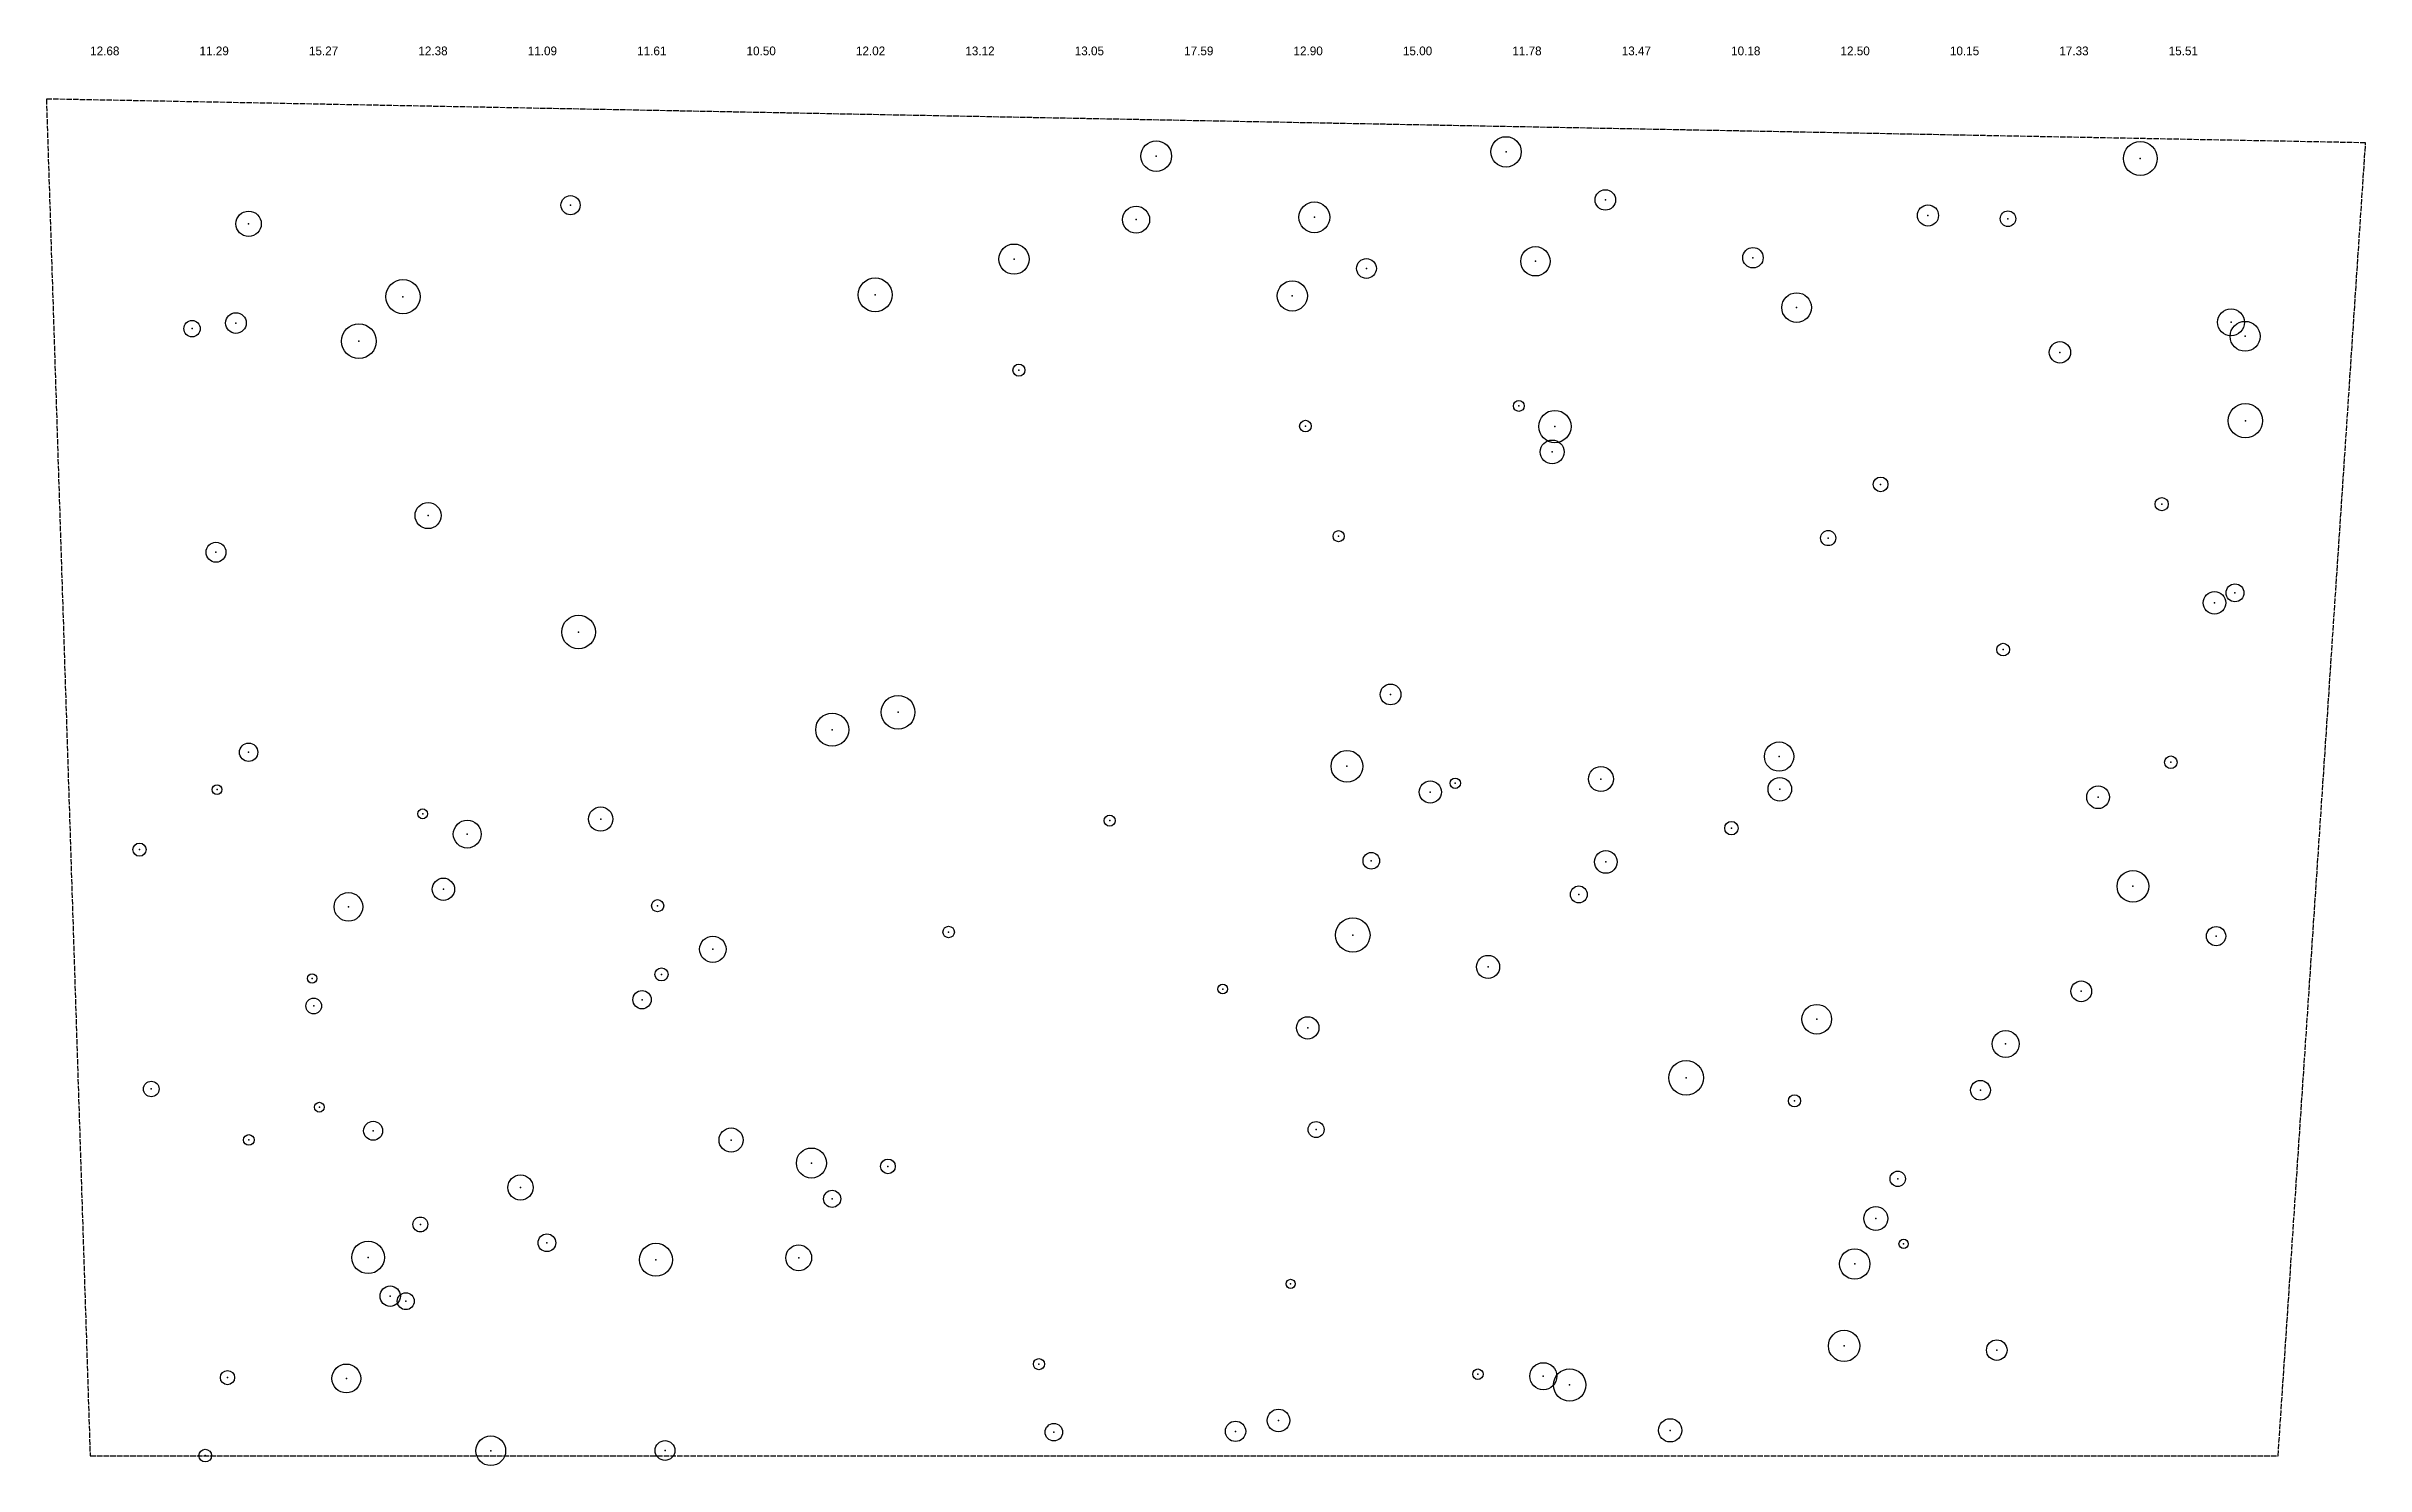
# Model space of a CAD drawing. Header units: metres. Extents: x -10 to 520, y -2 to 322.
import ezdxf

# ---------------------------------------------------------------- set-up
doc = ezdxf.new("R2010")
doc.units = ezdxf.units.M
doc.linetypes.add('DASHED', pattern=[1.524, 1.27, -0.254])
for name, color, linetype in [('BOUNDARY', 6, 'DASHED'), ('SURVEY', 1, 'Continuous'), ('TREES', 3, 'Continuous')]:
    doc.layers.add(name, color=color, linetype=linetype)

msp = doc.modelspace()

# ---------------------------------------------------------------- linework, layer by layer
at = {"layer": 'BOUNDARY'}
for p, q in [((520, 300), (-10, 310)), ((-10, 310), (0, 0)), ((500, 0), (520, 300)), ((0, 0), (500, 0))]:
    msp.add_line(p, q, dxfattribs=at)
at = {"layer": 'SURVEY'}
for p in [(243.63, 296.96), (323.56, 297.93), (468.51, 296.41), (346.26, 286.95), (36.21, 281.5), (109.79, 285.75), (239.02, 282.45), (279.76, 282.98), (419.98, 283.4), (438.27, 282.65), (211.13, 273.42), (291.67, 271.29), (330.29, 272.93), (380, 273.75), (179.39, 265.26), (274.72, 265.02), (71.49, 264.85), (389.98, 262.35), (23.29, 257.54), (33.31, 258.83), (61.42, 254.68), (489.25, 259), (492.46, 255.79), (450.15, 252.13), (212.26, 248.06), (326.49, 239.89), (277.72, 235.28), (334.74, 235.18), (492.54, 236.51), (334.11, 229.37), (409.17, 221.96), (473.4, 217.44), (77.22, 214.84), (285.3, 210.13), (397.19, 209.7), (28.76, 206.46), (490.15, 197.18), (485.45, 194.9), (111.62, 188.23), (437.17, 184.22), (184.63, 169.9), (297.18, 173.97), (169.58, 165.92), (36.22, 160.76), (385.97, 159.78), (287.21, 157.56), (345.25, 154.65), (475.49, 158.48), (29, 152.23), (306.26, 151.67), (311.96, 153.68), (386.13, 152.31), (458.86, 150.49), (75.99, 146.69), (116.67, 145.49), (232.99, 145.15), (375.07, 143.41), (11.28, 138.51), (86.17, 142.05), (292.78, 135.96), (346.37, 135.7), (80.73, 129.46), (340.2, 128.28), (466.81, 130.14), (59.03, 125.44), (129.68, 125.7), (196.19, 119.69), (288.55, 119), (485.83, 118.75), (142.3, 115.74), (319.46, 111.72), (50.73, 109.08), (130.56, 110.01), (258.82, 106.67), (455.01, 106.14), (51.09, 102.79), (126.13, 104.22), (278.24, 97.79), (394.57, 99.76), (437.74, 94.12), (364.72, 86.38), (13.97, 83.83), (52.39, 79.67), (389.5, 81.13), (431.99, 83.53), (64.67, 74.28), (280.15, 74.55), (36.27, 72.19), (146.48, 72.16), (164.83, 66.91), (182.32, 66.14), (98.35, 61.31), (169.56, 58.72), (413.08, 63.31), (408.06, 54.22), (75.46, 52.87), (104.38, 48.69), (414.43, 48.43), (63.52, 45.35), (129.3, 44.81), (161.92, 45.25), (403.25, 43.85), (274.33, 39.3), (68.57, 36.49), (72.13, 35.34), (400.81, 25.12), (435.71, 24.17), (31.39, 17.88), (58.55, 17.69), (216.82, 20.96), (317.14, 18.67), (332.08, 18.2), (338.1, 16.2), (220.23, 5.42), (261.75, 5.61), (271.59, 8.11), (361.08, 5.84), (26.29, 0.07), (91.55, 1.18), (131.37, 1.23)]:
    msp.add_point(p, dxfattribs=at)
at = {"layer": 'TREES'}
for centre, radius in [((243.63, 296.96), 3.5), ((323.56, 297.93), 3.47), ((468.51, 296.41), 3.87), ((109.79, 285.75), 2.19), ((279.76, 282.98), 3.52), ((346.26, 286.95), 2.34), ((36.21, 281.5), 2.9), ((239.02, 282.45), 3.1), ((419.98, 283.4), 2.42), ((438.27, 282.65), 1.78), ((211.13, 273.42), 3.46), ((330.29, 272.93), 3.35), ((380, 273.75), 2.33), ((291.67, 271.29), 2.26), ((71.49, 264.85), 3.9), ((179.39, 265.26), 3.87), ((274.72, 265.02), 3.46), ((389.98, 262.35), 3.39), ((33.31, 258.83), 2.36), ((489.25, 259), 3.09), ((23.29, 257.54), 1.87), ((61.42, 254.68), 3.98), ((450.15, 252.13), 2.44), ((492.46, 255.79), 3.42), ((212.26, 248.06), 1.37), ((326.49, 239.89), 1.25), ((334.74, 235.18), 3.69), ((492.54, 236.51), 3.92), ((277.72, 235.28), 1.32), ((334.11, 229.37), 2.72), ((409.17, 221.96), 1.68), ((77.22, 214.84), 2.98), ((473.4, 217.44), 1.51), ((28.76, 206.46), 2.28), ((285.3, 210.13), 1.27), ((397.19, 209.7), 1.73), ((485.45, 194.9), 2.58), ((490.15, 197.18), 2.05), ((111.62, 188.23), 3.84), ((437.17, 184.22), 1.45), ((297.18, 173.97), 2.37), ((169.58, 165.92), 3.78), ((184.63, 169.9), 3.86), ((36.22, 160.76), 2.1), ((287.21, 157.56), 3.63), ((385.97, 159.78), 3.34), ((475.49, 158.48), 1.44), ((306.26, 151.67), 2.54), ((311.96, 153.68), 1.19), ((345.25, 154.65), 2.85), ((386.13, 152.31), 2.69), ((29, 152.23), 1.11), ((458.86, 150.49), 2.6), ((75.99, 146.69), 1.12), ((86.17, 142.05), 3.18), ((116.67, 145.49), 2.77), ((232.99, 145.15), 1.26), ((375.07, 143.41), 1.54), ((11.28, 138.51), 1.5), ((292.78, 135.96), 1.9), ((346.37, 135.7), 2.6), ((466.81, 130.14), 3.62), ((59.03, 125.44), 3.27), ((80.73, 129.46), 2.55), ((340.2, 128.28), 1.94), ((129.68, 125.7), 1.39), ((288.55, 119), 3.93), ((142.3, 115.74), 3.01), ((196.19, 119.69), 1.31), ((485.83, 118.75), 2.2), ((130.56, 110.01), 1.5), ((319.46, 111.72), 2.64), ((50.73, 109.08), 1.08), ((126.13, 104.22), 2.09), ((258.82, 106.67), 1.09), ((455.01, 106.14), 2.37), ((51.09, 102.79), 1.79), ((394.57, 99.76), 3.4), ((278.24, 97.79), 2.56), ((437.74, 94.12), 3.09), ((364.72, 86.38), 3.94), ((13.97, 83.83), 1.78), ((431.99, 83.53), 2.25), ((52.39, 79.67), 1.12), ((389.5, 81.13), 1.39), ((64.67, 74.28), 2.17), ((146.48, 72.16), 2.76), ((280.15, 74.55), 1.83), ((36.27, 72.19), 1.22), ((164.83, 66.91), 3.43), ((98.35, 61.31), 2.87), ((182.32, 66.14), 1.68), ((413.08, 63.31), 1.76), ((169.56, 58.72), 1.96), ((75.46, 52.87), 1.7), ((408.06, 54.22), 2.74), ((63.52, 45.35), 3.71), ((104.38, 48.69), 2.02), ((129.3, 44.81), 3.76), ((161.92, 45.25), 2.95), ((414.43, 48.43), 1.07), ((403.25, 43.85), 3.48), ((68.57, 36.49), 2.33), ((72.13, 35.34), 1.93), ((274.33, 39.3), 1.04), ((400.81, 25.12), 3.57), ((435.71, 24.17), 2.35), ((216.82, 20.96), 1.27), ((332.08, 18.2), 3.1), ((31.39, 17.88), 1.62), ((58.55, 17.69), 3.3), ((317.14, 18.67), 1.2), ((338.1, 16.2), 3.7), ((271.59, 8.11), 2.58), ((220.23, 5.42), 1.99), ((261.75, 5.61), 2.32), ((361.08, 5.84), 2.66), ((26.29, 0.07), 1.45), ((91.55, 1.18), 3.4), ((131.37, 1.23), 2.26)]:
    msp.add_circle(centre, radius, dxfattribs=at)

# ---------------------------------------------------------------- texts
at = {"layer": 'SURVEY'}
for s, p in [('12.68', (0, 320)), ('11.29', (25, 320)), ('15.27', (50, 320)), ('12.38', (75, 320)), ('11.09', (100, 320)), ('11.61', (125, 320)), ('10.50', (150, 320)), ('12.02', (175, 320)), ('13.12', (200, 320)), ('13.05', (225, 320)), ('17.59', (250, 320)), ('12.90', (275, 320)), ('15.00', (300, 320)), ('11.78', (325, 320)), ('13.47', (350, 320)), ('10.18', (375, 320)), ('12.50', (400, 320)), ('10.15', (425, 320)), ('17.33', (450, 320)), ('15.51', (475, 320))]:
    msp.add_text(s, height=2, dxfattribs=at).set_placement(p)

doc.saveas('drawing.dxf')
